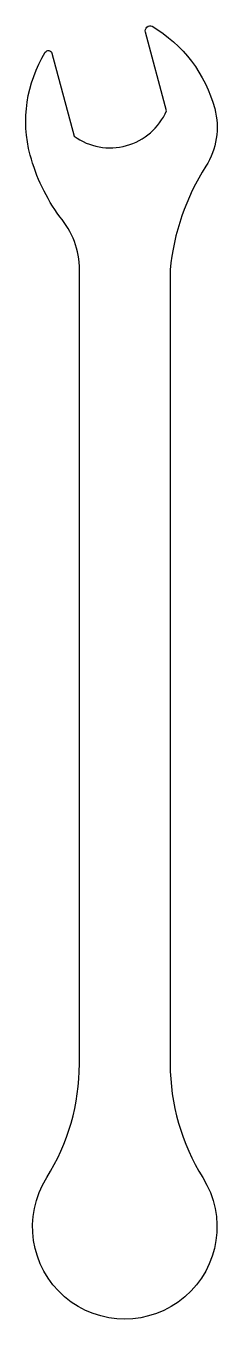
# Model space of a CAD drawing. Header units: millimetres. Extents: x 1 to 27, y -164 to 14.
import ezdxf

# ---------------------------------------------------------------- set-up
doc = ezdxf.new("R2010")
doc.units = ezdxf.units.MM
doc.layers.get('0').update_dxf_attribs({"linetype": 'CONTINUOUS'})

msp = doc.modelspace()

# ---------------------------------------------------------------- linework, layer by layer
msp.add_lwpolyline([(25.77, -5.74, 0.118939), (20.86, -19.97), (20.86, -129.18, 0.141143), (25.36, -144.82, -1.809086), (3.85, -144.82, 0.141143), (8.36, -129.18), (8.36, -19.97, 0.179921), (5.64, -12.67, -0.092212), (1.58, -4.19, -0.206794), (3.66, 9.94, -0.657283), (4.57, 9.81), (7.63, -1.61, 0.477653), (20.36, 1.89), (17.45, 12.72, -0.630897), (18.38, 13.51, -0.196837), (27, 2.19, -0.210803)], format="xyb", close=True)

doc.saveas('drawing.dxf')
